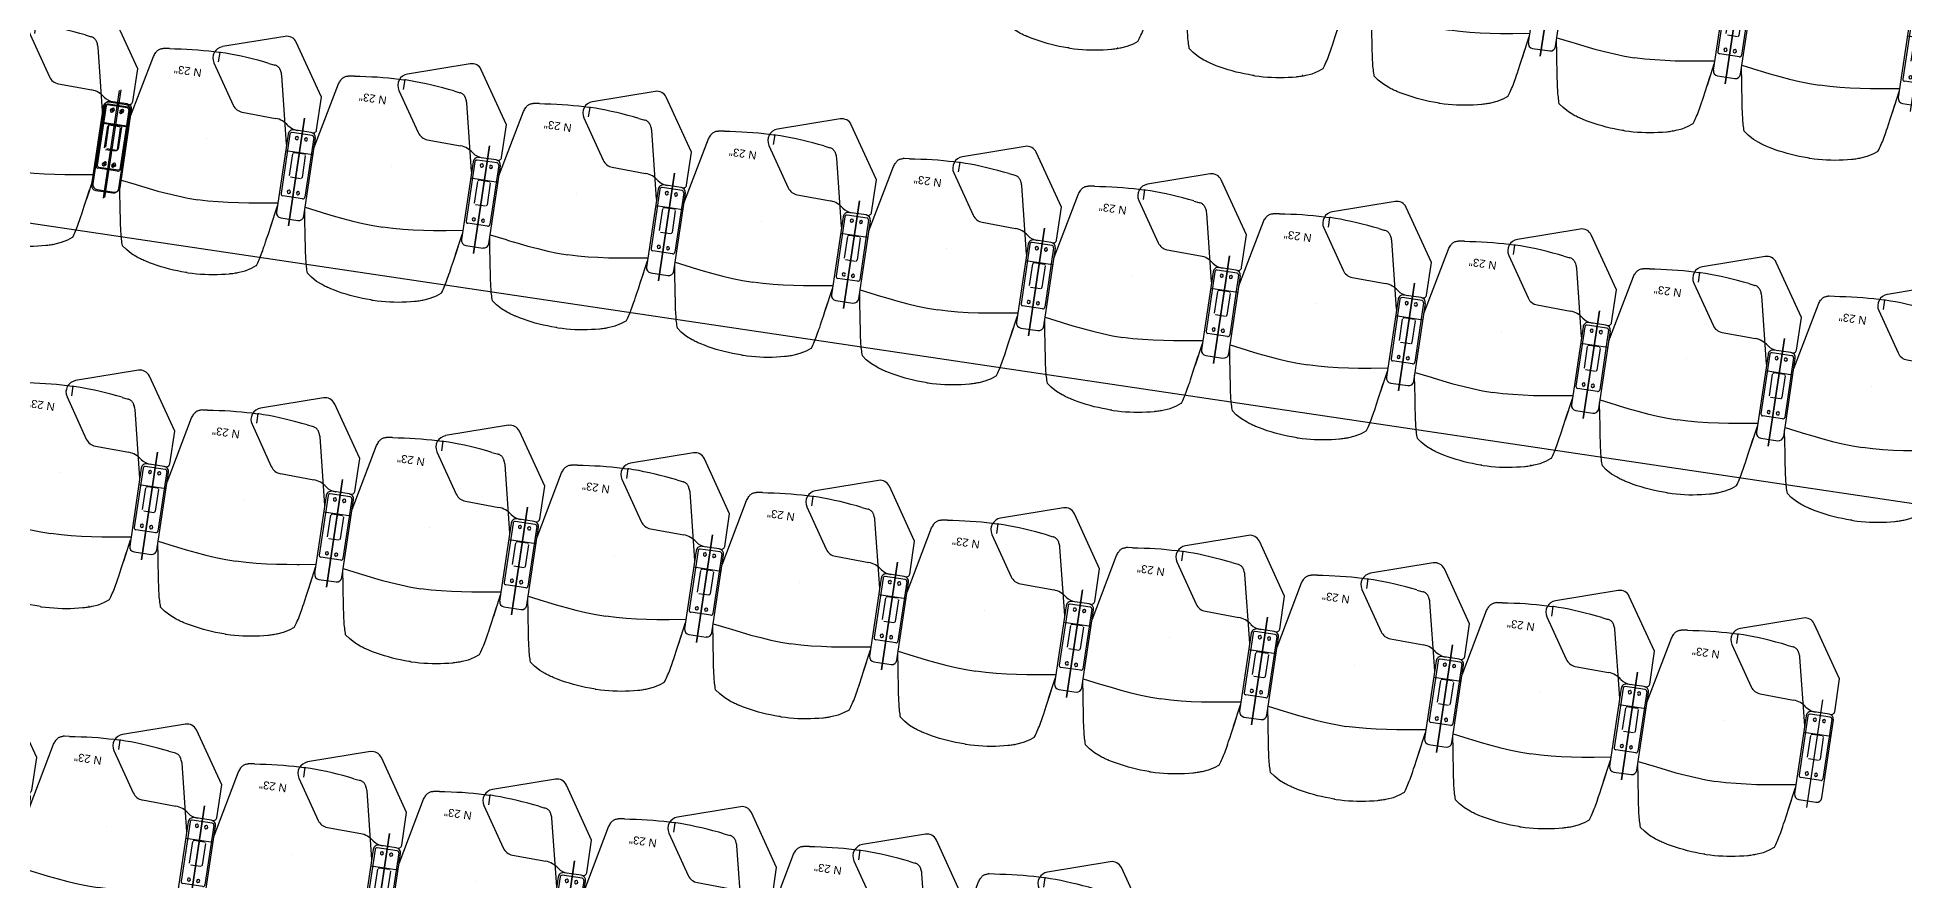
# Model space of a CAD drawing. Header units: millimetres. Extents: x 338 to 506, y 179 to 335.
# Drawn here: x 399.16 to 404.99, y 269.73 to 272.37 of the extents above; entities that cross this region are included whole.
import ezdxf

# ---------------------------------------------------------------- set-up
doc = ezdxf.new("R2010")
doc.units = ezdxf.units.MM
for name, color, linetype in [('MUROS', 32, 'Continuous'), ('NOVA_PLUS_21__', 6, 'Continuous'), ('NOVA_PLUS_22__', 162, 'Continuous'), ('PISO', 253, 'Continuous'), ('ZAPATA', 5, 'Continuous')]:
    doc.layers.add(name, color=color, linetype=linetype)
doc.styles.get("Standard").update_dxf_attribs({"font": 'ARIALUNI.ttf'})

# ---------------------------------------------------------------- blocks, each defined once
blk = doc.blocks.new('ZAPATA')
at = {"layer": 'ZAPATA', "linetype": 'Continuous'}
for p, q in [((-31.5, 0), (31.5, 0)), ((-37.5, -194), (-37.5, -6)), ((37.5, -194), (37.5, -6)), ((-19.8, -134.2), (-19.8, -65.8)), ((15.8, -61.8), (-15.8, -61.8)), ((19.8, -65.8), (19.8, -134.2)), ((-15.8, -138.2), (15.8, -138.2)), ((-31.5, -200), (31.5, -200))]:
    blk.add_line(p, q, dxfattribs=at)
at = {"layer": 'ZAPATA', "linetype": 'Continuous', "const_width": 0.15, "flags": 128}
for points in [[(-15.8, -61.8), (-17.2, -62), (-18.2, -62.6)], [(18.2, -62.6), (17, -62), (15.8, -61.8)], [(19.2, -63.7), (19.6, -64.5), (19.8, -65.8)], [(-19.2, -136.3), (-19.7, -135.1), (-19.8, -134.2)], [(-18.2, -137.4), (-17, -138), (-15.8, -138.2)], [(19.8, -134.2), (19.6, -135.5), (19.2, -136.3)]]:
    blk.add_lwpolyline(points, dxfattribs=at)
at = {"layer": 'ZAPATA', "linetype": 'Continuous'}
for centre, radius, start, end in [((-31.5, -6), 6, 90, 180), ((31.5, -6), 6, 0, 90), ((-14.5, -15), 5, 1.16733, 358.83267), ((14.5, -15), 5, 181.16733, 178.83267), ((-15.8, -65.8), 4, 147.79226, 180), ((-15.8, -65.8), 4, 125.92091, 147.79226), ((-15.8, -134.2), 4, 212.20774, 234.07909), ((15.8, -134.2), 4, 270, 305.92091), ((15.8, -134.2), 4, 305.92091, 327.85951), ((-31.5, -194), 6, 180, 270), ((-14.5, -185), 5, 1.16733, 358.83267), ((14.5, -185), 5, 181.16733, 178.83267), ((31.5, -194), 6, 270, 0)]:
    blk.add_arc(centre, radius, start, end, dxfattribs=at)
blk = doc.blocks.new('BRAZO_FORMALITE')
at = {"layer": 'NOVA_PLUS_21__', "color": 0}
for p, q in [((-0.0431, 0.1948), (-0.0431, -0.0515)), ((0.027, 0.2109), (-0.027, 0.2109)), ((0, 0.2318), (0, -0.1085)), ((0.0431, -0.0515), (0.0431, 0.1948)), ((0.0431, 0), (-0.0431, 0)), ((-0.027, -0.0675), (0.027, -0.0675))]:
    blk.add_line(p, q, dxfattribs=at)
for centre, start, end in [((-0.027, 0.1948), 90, 180), ((0.027, 0.1948), 0, 90), ((-0.027, -0.0515), 180, 270), ((0.027, -0.0515), 270, 0)]:
    blk.add_arc(centre, 0.016, start, end, dxfattribs=at)
at = {"xscale": 0.0009999999310821, "yscale": 0.0009999999310821, "zscale": 0.0009999999310821}
blk.add_blockref('ZAPATA', (0, 0.1415), dxfattribs=at)
blk = doc.blocks.new('BRAZO_CON_MESA')
at = {"layer": 'NOVA_PLUS_21__', "color": 0}
for p, q in [((-0.0431, 0.1948), (-0.0431, -0.0515)), ((0.027, 0.2109), (-0.027, 0.2109)), ((0, -0.1085), (0, 0.2318)), ((0.0431, -0.0515), (0.0431, 0.1948)), ((0.0431, 0), (-0.0431, 0)), ((-0.027, -0.0675), (0.027, -0.0675))]:
    blk.add_line(p, q, dxfattribs=at)
at = {"layer": 'NOVA_PLUS_21__', "color": 254}
for p, q in [((-0.0431, -0.0775), (-0.0431, -0.1812)), ((0.1949, -0.0983), (0.0891, -0.0946)), ((0.3054, -0.2379), (0.2263, -0.116)), ((-0.0431, -0.1812), (0.0603, -0.3396)), ((0.097, -0.3526), (0.2863, -0.2918))]:
    blk.add_line(p, q, dxfattribs=at)
at = {"layer": 'NOVA_PLUS_21__', "color": 0}
for centre, start, end in [((-0.027, 0.1948), 90, 180), ((0.027, 0.1948), 0, 90), ((-0.027, -0.0515), 180, 270), ((0.027, -0.0515), 270, 0)]:
    blk.add_arc(centre, 0.016, start, end, dxfattribs=at)
at = {"layer": 'NOVA_PLUS_21__', "color": 254}
for centre, radius, start, end in [((-0.0322, -0.0779), 0.0109, 75.34447, 178.21763), ((0.0156, -0.1206), 0.0531, 52.71804, 90), ((0.0916, -0.0273), 0.0673, 229.35247, 267.83734), ((0.1935, -0.1373), 0.0391, 33, 88), ((0.2752, -0.2575), 0.036, 288, 33), ((0.0871, -0.3221), 0.032, 213, 288)]:
    blk.add_arc(centre, radius, start, end, dxfattribs=at)
at = {"xscale": 0.0009999999310821, "yscale": 0.0009999999310821, "zscale": 0.0009999999310821}
blk.add_blockref('ZAPATA', (0, 0.1415), dxfattribs=at)
blk = doc.blocks.new('*U15')
at = {"layer": 'NOVA_PLUS_22__', "color": 1}
blk.add_text('N 23"', height=0.025, dxfattribs=at).set_placement((0.0468, 0.0602))
blk = doc.blocks.new('SILLA_NOVA_CON_MESA_23')
at = {"layer": 'NOVA_PLUS_22__', "color": 1}
for p, q in [((-0.2116, 0.6419), (-0.213, 0.6377)), ((-0.2113, 0.6426), (-0.2116, 0.6419)), ((-0.1976, 0.6529), (-0.2113, 0.6426)), ((-0.1796, 0.6635), (-0.1976, 0.6529)), ((-0.161, 0.6711), (-0.1796, 0.6635)), ((-0.1575, 0.6724), (-0.161, 0.6711)), ((-0.1539, 0.6737), (-0.1575, 0.6724)), ((-0.1502, 0.6749), (-0.1539, 0.6737)), ((-0.1511, 0.6727), (-0.151, 0.6727)), ((-0.1464, 0.6761), (-0.1502, 0.6749)), ((-0.1425, 0.6772), (-0.1464, 0.6761)), ((-0.1385, 0.6783), (-0.1425, 0.6772)), ((-0.1346, 0.6794), (-0.1385, 0.6783)), ((-0.1325, 0.6799), (-0.1346, 0.6794)), ((-0.1203, 0.6828), (-0.1324, 0.6799)), ((-0.1075, 0.6854), (-0.1203, 0.6828)), ((-0.0947, 0.6878), (-0.1075, 0.6854)), ((-0.0818, 0.6899), (-0.0947, 0.6878)), ((-0.0689, 0.6917), (-0.0818, 0.6899)), ((-0.0559, 0.6932), (-0.0689, 0.6917)), ((-0.0429, 0.6943), (-0.0559, 0.6932)), ((-0.0299, 0.6952), (-0.0429, 0.6943)), ((-0.0168, 0.6957), (-0.0299, 0.6952)), ((-0.0038, 0.696), (-0.0168, 0.6957)), ((0, 0.696), (-0.0038, 0.696)), ((0, 0.696), (0.0038, 0.696)), ((0.0038, 0.696), (0.0168, 0.6957)), ((0.0168, 0.6957), (0.0299, 0.6952)), ((0.0299, 0.6952), (0.0429, 0.6943)), ((0.0429, 0.6943), (0.0559, 0.6932)), ((0.0559, 0.6932), (0.0689, 0.6917)), ((0.0689, 0.6917), (0.0818, 0.6899)), ((0.0818, 0.6899), (0.0947, 0.6878)), ((0.0947, 0.6878), (0.1075, 0.6854)), ((0.1075, 0.6854), (0.1203, 0.6828)), ((0.1203, 0.6828), (0.1324, 0.6799)), ((0.1325, 0.6799), (0.1346, 0.6794)), ((0.1346, 0.6794), (0.1385, 0.6783)), ((0.1385, 0.6783), (0.1425, 0.6772)), ((0.1425, 0.6772), (0.1464, 0.6761)), ((0.1464, 0.6761), (0.1502, 0.6749)), ((0.1502, 0.6749), (0.1539, 0.6737)), ((0.1539, 0.6737), (0.1575, 0.6724)), ((0.1575, 0.6724), (0.161, 0.6711)), ((0.161, 0.6711), (0.1796, 0.6635)), ((0.1796, 0.6635), (0.1976, 0.6529)), ((0.1976, 0.6529), (0.2113, 0.6426)), ((0.2113, 0.6426), (0.2116, 0.6419)), ((0.2116, 0.6419), (0.213, 0.6377)), ((-0.2252, 0.5877), (-0.2264, 0.5814)), ((-0.224, 0.5935), (-0.2252, 0.5877)), ((-0.2227, 0.5999), (-0.224, 0.5935)), ((-0.2214, 0.606), (-0.2227, 0.5999)), ((-0.2201, 0.6119), (-0.2214, 0.606)), ((-0.2187, 0.6175), (-0.2201, 0.6119)), ((-0.2173, 0.6229), (-0.2187, 0.6175)), ((-0.2159, 0.628), (-0.2173, 0.6229)), ((-0.2145, 0.633), (-0.2159, 0.628)), ((-0.213, 0.6377), (-0.2145, 0.633)), ((0.213, 0.6377), (0.2145, 0.633)), ((0.2145, 0.633), (0.2159, 0.628)), ((0.2159, 0.628), (0.2173, 0.6229)), ((0.2173, 0.6229), (0.2187, 0.6175)), ((0.2187, 0.6175), (0.2201, 0.6119)), ((0.2201, 0.6119), (0.2214, 0.606)), ((0.2214, 0.606), (0.2227, 0.5999)), ((0.2227, 0.5999), (0.224, 0.5935)), ((0.224, 0.5935), (0.2252, 0.5877)), ((0.2252, 0.5877), (0.2264, 0.5814)), ((-0.2338, 0.5383), (-0.2377, 0.5154)), ((-0.2309, 0.5555), (-0.2338, 0.5383)), ((-0.2291, 0.566), (-0.2309, 0.5555)), ((-0.2277, 0.5743), (-0.2291, 0.566)), ((-0.2264, 0.5814), (-0.2277, 0.5743)), ((0.2264, 0.5814), (0.2277, 0.5743)), ((0.2277, 0.5743), (0.2291, 0.566)), ((0.2291, 0.566), (0.2309, 0.5555)), ((0.2309, 0.5555), (0.2338, 0.5383)), ((0.2338, 0.5383), (0.2377, 0.5154)), ((-0.2375, 0.5169), (-0.249, 0.4481)), ((-0.2377, 0.5154), (-0.2422, 0.4885)), ((0.2377, 0.5154), (0.2422, 0.4885)), ((0.2422, 0.4885), (0.249, 0.4481)), ((-0.2552, 0.4112), (-0.2552, 0.4112)), ((-0.249, 0.4395), (-0.1974, 0.4474)), ((-0.1974, 0.4474), (-0.1904, 0.4485)), ((-0.1904, 0.4485), (-0.1589, 0.4531)), ((-0.1589, 0.4531), (-0.1272, 0.4572)), ((-0.1272, 0.4572), (-0.0955, 0.4607)), ((-0.0955, 0.4607), (-0.0637, 0.4634)), ((-0.0637, 0.4634), (-0.0319, 0.4652)), ((-0.0319, 0.4652), (0, 0.4658)), ((0.0319, 0.4652), (0, 0.4658)), ((0.0637, 0.4634), (0.0319, 0.4652)), ((0.0955, 0.4607), (0.0637, 0.4634)), ((0.1272, 0.4572), (0.0955, 0.4607)), ((0.1589, 0.4531), (0.1272, 0.4572)), ((0.1904, 0.4485), (0.1589, 0.4531)), ((0.1974, 0.4474), (0.1904, 0.4485)), ((0.249, 0.4395), (0.1974, 0.4474)), ((-0.249, 0.2529), (-0.2027, 0.0429)), ((0, 0.273), (0, 0.273)), ((0.249, 0.253), (0.2027, 0.0429)), ((-0.2027, 0.0429), (-0.2015, 0.0396)), ((-0.2015, 0.0396), (-0.2003, 0.0365)), ((-0.2003, 0.0365), (-0.1991, 0.0335)), ((-0.1991, 0.0335), (-0.1975, 0.0302)), ((-0.1975, 0.0302), (-0.1965, 0.0283)), ((-0.1965, 0.0283), (-0.1956, 0.0269)), ((-0.1956, 0.0269), (-0.1948, 0.0256)), ((-0.1948, 0.0256), (-0.1938, 0.0243)), ((-0.1938, 0.0243), (-0.1928, 0.023)), ((-0.1928, 0.023), (-0.1916, 0.0218)), ((-0.1916, 0.0218), (-0.1903, 0.0205)), ((-0.1903, 0.0205), (-0.1887, 0.0192)), ((-0.1887, 0.0192), (-0.1869, 0.018)), ((-0.1869, 0.018), (-0.1849, 0.0168)), ((-0.1849, 0.0168), (-0.1827, 0.0158)), ((-0.1827, 0.0158), (-0.1803, 0.015)), ((-0.1803, 0.015), (-0.1778, 0.0144)), ((-0.1778, 0.0144), (-0.1766, 0.0142)), ((-0.1731, 0.0138), (-0.1766, 0.0142)), ((-0.1766, 0.0142), (-0.1766, 0.0142)), ((-0.1569, 0.0116), (-0.1731, 0.0138)), ((-0.1569, 0.0115), (-0.1402, 0.0094)), ((-0.1402, 0.0094), (-0.1212, 0.0072)), ((-0.1212, 0.0072), (-0.1034, 0.0054)), ((-0.1034, 0.0054), (-0.0864, 0.0038)), ((-0.0864, 0.0038), (-0.0683, 0.0024)), ((-0.0683, 0.0024), (-0.051, 0.0014)), ((-0.051, 0.0014), (-0.0343, 0.0006)), ((-0.0343, 0.0006), (-0.0183, 0.0002)), ((-0.0183, 0.0002), (-0.0027, 0)), ((-0.0027, 0), (0, 0)), ((0, 0), (0, 0.0301)), ((0, 0), (0, 0.0301)), ((0.0027, 0), (0, 0)), ((0.0183, 0.0002), (0.0027, 0)), ((0.0343, 0.0006), (0.0183, 0.0002)), ((0.051, 0.0014), (0.0343, 0.0006)), ((0.0683, 0.0024), (0.051, 0.0014)), ((0.0864, 0.0038), (0.0683, 0.0024)), ((0.1034, 0.0054), (0.0864, 0.0038)), ((0.1212, 0.0072), (0.1034, 0.0054)), ((0.1402, 0.0094), (0.1212, 0.0072)), ((0.1569, 0.0115), (0.1402, 0.0094)), ((0.1569, 0.0116), (0.1731, 0.0138)), ((0.1731, 0.0138), (0.1766, 0.0142)), ((0.1778, 0.0144), (0.1766, 0.0142)), ((0.1766, 0.0142), (0.1766, 0.0142)), ((0.1803, 0.015), (0.1778, 0.0144)), ((0.1827, 0.0158), (0.1803, 0.015)), ((0.1849, 0.0168), (0.1827, 0.0158)), ((0.1869, 0.018), (0.1849, 0.0168)), ((0.1887, 0.0192), (0.1869, 0.018)), ((0.1903, 0.0205), (0.1887, 0.0192)), ((0.1916, 0.0218), (0.1903, 0.0205)), ((0.1928, 0.023), (0.1916, 0.0218)), ((0.1938, 0.0243), (0.1928, 0.023)), ((0.1948, 0.0256), (0.1938, 0.0243)), ((0.1956, 0.0269), (0.1948, 0.0256)), ((0.1965, 0.0283), (0.1956, 0.0269)), ((0.1975, 0.0302), (0.1965, 0.0283)), ((0.1991, 0.0335), (0.1975, 0.0302)), ((0.2003, 0.0365), (0.1991, 0.0335)), ((0.2015, 0.0396), (0.2003, 0.0365)), ((0.2027, 0.0429), (0.2015, 0.0396))]:
    blk.add_line(p, q, dxfattribs=at)
for name, p in [('BRAZO_CON_MESA', (-0.2921, 0.273)), ('BRAZO_FORMALITE', (0.2921, 0.273)), ('*U15', (0, 0))]:
    blk.add_blockref(name, p)
blk = doc.blocks.new('SALON_MULTIPLE')
at = {"layer": 'PISO'}
blk.add_line((2982.7297, 1972.97534), (2982.7297, 1981.73534), dxfattribs=at)
at = {"xscale": 1.000002162051304, "yscale": 1.000002162051304, "zscale": 1.000002162051304, "rotation": 90}
for p in [(2981.17368, 1980.3119), (2983.34938, 1980.31662), (2982.24606, 1980.03573), (2981.17368, 1979.7277), (2983.34606, 1979.73579), (2982.24606, 1979.45153), (2981.17368, 1979.1435), (2983.34606, 1979.15158), (2982.24606, 1978.86733), (2981.17368, 1978.55929), (2983.34606, 1978.56738), (2982.24606, 1978.28312), (2981.17368, 1977.97509), (2983.34606, 1977.98318), (2982.24606, 1977.69892), (2981.17368, 1977.39089), (2983.34606, 1977.39898), (2982.24606, 1977.11472), (2984.44606, 1977.11472), (2981.17368, 1976.80668), (2983.34606, 1976.81477), (2982.24606, 1976.53051), (2984.44606, 1976.53051), (2981.17368, 1976.22248), (2983.34606, 1976.23057), (2982.24606, 1975.94631), (2984.44606, 1975.94631), (2983.34606, 1975.64637), (2982.24606, 1975.36211), (2984.44606, 1975.36211), (2983.34606, 1975.06216), (2982.24606, 1974.7779), (2984.44606, 1974.7779), (2983.34606, 1974.47796)]:
    blk.add_blockref('SILLA_NOVA_CON_MESA_23', p, dxfattribs=at)
blk = doc.blocks.new('A$C7152A42C')
at = {"layer": 'MUROS', "color": 4}
blk.add_blockref('SALON_MULTIPLE', (-2892.7659, -1880.28762), dxfattribs=at)

msp = doc.modelspace()

# ---------------------------------------------------------------- block references
at = {"layer": 'MUROS', "color": 32, "rotation": 81.53046525965426}
msp.add_blockref('A$C7152A42C', (484.7482, 168.0844), dxfattribs=at)

doc.saveas('drawing.dxf')
